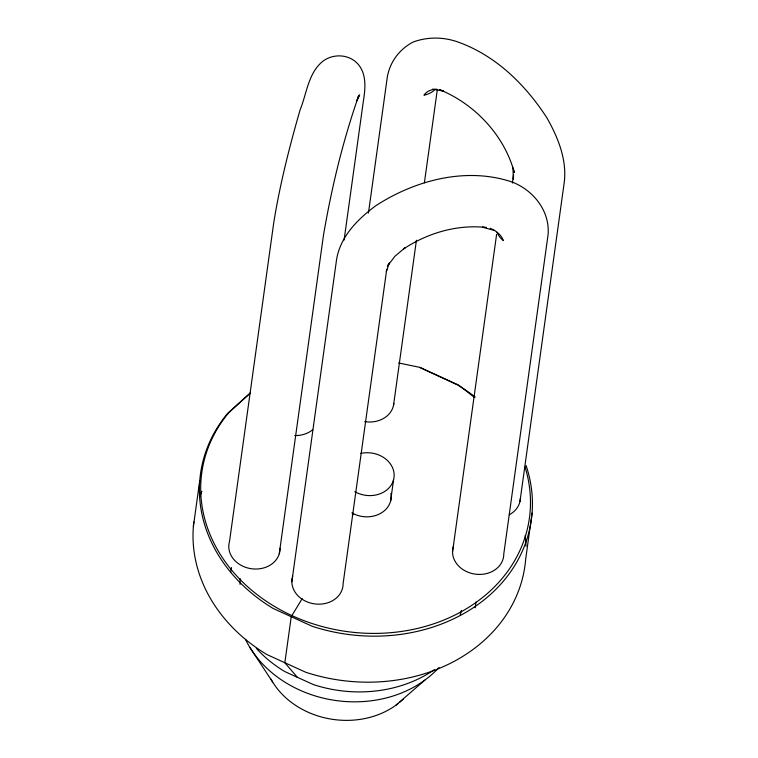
<?xml version="1.0" encoding="UTF-8"?>
<svg xmlns="http://www.w3.org/2000/svg" width="758" height="758" viewBox="0 0 758 758"><rect width="100%" height="100%" fill="white"/><g stroke="black" fill="none" stroke-linecap="round" stroke-linejoin="round"><path stroke-width="1.14" d="M513.564 175.894L513.356 179.144L512.939 167.831L514.322 172.511C504.316 135.331 474.764 103.874 439.27 89.529L443.601 91.159L432.581 89.122M193.375 526.516L199.761 480.506M279.276 553.766L323.476 235.217C331.597 187.785 342.9 140.694 358.866 95.271L356.772 100.937L359.633 94.958L358.335 96.74M291.858 581.737L336.192 262.296C338.949 237.974 357.027 219.602 375.788 205.74C415.138 180.148 466.359 166.618 512.038 182.005C533.405 190.192 550.014 210.98 548.1 234.544L503.776 553.994A25.696 21.347 7.9 0 1 474.915 574.09A25.696 21.347 7.9 0 1 453.379 546.48M344.094 240.049L363.281 101.752C365.394 88.743 367.09 73.109 356.866 62.886C348.007 54.225 333.567 53.695 323.581 60.725C308.25 72.171 306.829 93.594 300.016 110.128C289.357 147.223 279.816 184.734 273.723 222.871L229.522 541.42A25.696 21.347 7.9 0 0 251.58 568.756A25.696 21.347 7.9 0 0 280.015 548.242M368.445 213.093L387.433 76.226C390.446 61.227 399.551 49.279 413.025 42.078C428.204 36.441 445.003 36.877 460.04 42.78C496.86 56.528 526.052 85.512 547.049 118.077C557.983 137.492 566.975 159.398 564.284 182.109L519.969 501.464M386.694 269.583L343.099 583.736A25.696 21.347 7.9 0 1 314.238 603.842A25.696 21.347 7.9 0 1 292.711 576.232M393.487 405.577L416.426 240.258M424.395 182.801L437.252 90.174M390.607 501.066L393.554 479.823M452.535 551.985L496.613 234.336M512.399 183.066L513.536 174.899M532.069 513.081L525.682 559.101A167.006 138.78 7.9 0 1 305.834 672.289L266.873 654.533A167.006 138.78 7.9 0 1 193.84 521.892M386.675 269.336L386.343 271.506L389.46 262.685M388.911 263.367L387.499 266.049L394.965 256.223L405.113 247.658M302.224 598.517L291.224 616.756L284.837 662.776L297.411 677.349L313.386 684.578A123.535 102.662 7.9 0 0 434.258 669.74M352.356 515.393L353.579 513.365M250.244 392.919L227.552 413.48A167.006 138.78 7.9 0 0 273.259 608.522L312.22 626.279A167.006 138.78 7.9 0 0 480.6 602.572A167.006 138.78 7.9 0 0 526.09 465.535M250.405 393.099L228.821 412.608A165.386 137.435 7.9 0 0 338.106 630.144A165.386 137.435 7.9 0 0 525.038 467.013M396.169 705.025L424.84 680.115M405.198 247.582L403.673 248.851C427.882 232.914 457.425 224.226 486.456 227.504L482.448 227.22L494.642 230.517M474.432 397.391L458.571 385.073L419.6 367.317L398.642 362.968M297.411 677.349L284.657 671.493A123.535 102.662 7.9 0 1 256.365 648.393M419.6 367.317L457.699 384.988A165.386 137.435 7.9 0 1 475.228 397.097M249.969 647.559L272.653 682.029M230.735 572.157A123.535 102.662 7.9 0 1 231.493 567.534M475.948 602.023A123.535 102.662 7.9 0 1 475.209 607.802M199.79 496.727A167.006 138.78 7.9 0 1 201.903 491.25M525.171 535.574A167.006 138.78 7.9 0 1 525.995 546.215M439.034 667.447A112.165 93.206 7.9 0 1 335.282 700.439A112.165 93.206 7.9 0 1 245.469 639.326M390.92 493.278A25.696 21.347 7.9 0 1 379.578 513.933A25.696 21.347 7.9 0 1 351.864 512.901M403.284 699.056A79.22 65.832 7.9 0 1 399.836 702.154M398.026 703.623A79.22 65.832 7.9 0 1 270.938 679.073M360.789 453.426A25.696 21.347 7.9 0 1 393.942 478.004A25.696 21.347 7.9 0 1 354.81 491.667M461.461 610.38A112.165 93.206 7.9 0 1 460.201 614.88M240.087 584.39A112.165 93.206 7.9 0 1 240.144 578.591M393.838 403.37A25.696 21.347 7.9 0 1 364.693 421.628M434.76 89.823A25.507 22.532 35.1 0 1 423.959 95.186A61.066 28.16 47 0 1 436.864 89.169M520.395 498.139A25.696 21.347 7.9 0 1 509.272 514.748M490.227 228.31A61.066 31.542 -17.8 0 1 503.34 240.57A25.507 21.84 -19.8 0 1 497.059 232.27M312.684 429.739A25.696 21.347 7.9 0 1 294.729 435.556"/></g></svg>
